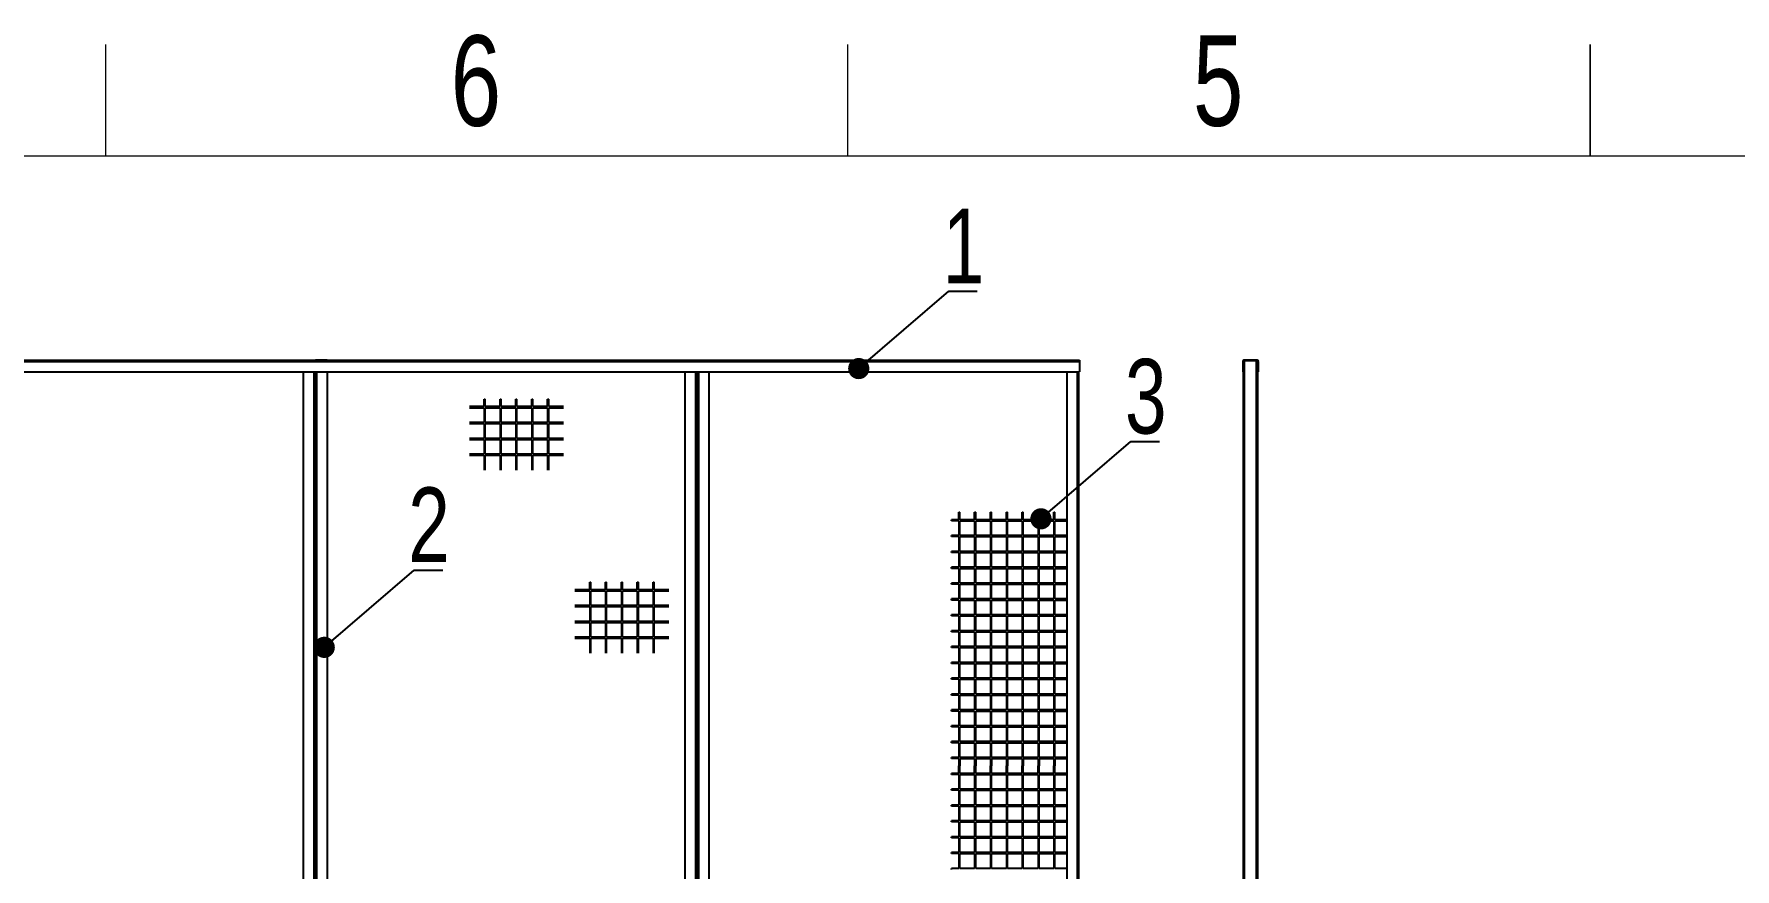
# Model space of a CAD drawing. Header units: millimetres. Extents: x -2042 to 12482, y -7966 to 2297.
# Drawn here: x 1551 to 5562, y 329 to 2297 of the extents above; entities that cross this region are included whole.
import ezdxf

# ---------------------------------------------------------------- set-up
doc = ezdxf.new("R2010")
doc.units = ezdxf.units.MM
doc.styles.add('SLDTEXTSTYLE0', font='TXT', dxfattribs={"width": 0.75})
doc.dimstyles.new('SLDDIMSTYLE0', dxfattribs={"dimscale": 50, "dimtxt": 2.116667, "dimasz": 1.5, "dimexe": 0, "dimexo": 0.0625, "dimgap": 0.529167, "dimtad": 1, "dimdec": 1, "dimrnd": 1e-09, "dimzin": 12, "dimdsep": 46, "dimtxsty": 'SLDTEXTSTYLE0', "dimcen": 0.09, "dimadec": 0, "dimazin": 3, "dimtfac": 1, "dimtdec": 1, "dimtofl": 0, "dimtmove": 0, "dimatfit": 3, "dimfxl": 1, "dimfrac": 2, "dimtolj": 1, "dimtzin": 12, "dimarcsym": 0})

msp = doc.modelspace()

# ---------------------------------------------------------------- linework, layer by layer
at = {"color": 7, "linetype": 'Continuous', "lineweight": 18}
for p, q in [((1720.48, 2010.29), (1720.48, 2272.76)), ((3470.26, 2010.29), (3470.26, 2272.76)), ((5220.04, 2272.76), (5220.04, 2010.29)), ((5220.04, 2010.29), (5220.04, 2272.76)), ((-1779.08, 2010.29), (12219.17, 2010.29))]:
    msp.add_line(p, q, dxfattribs=at)
at = {"linetype": 'Continuous'}
for p, q in [((-1266.26, 1525.43), (4016.13, 1525.43)), ((1314.23, 1528.42), (2186.73, 1528.42)), ((2186.73, 1528.02), (2186.73, 1528.42)), ((2186.73, 1528.42), (2211.64, 1528.42)), ((2211.64, 1528.42), (2214.23, 1528.42)), ((2211.64, 1528.02), (2211.64, 1528.42)), ((2214.23, 1528.42), (2215.04, 1528.42)), ((2217.63, 1528.42), (2215.04, 1528.42)), ((2242.54, 1528.42), (2217.63, 1528.42)), ((2217.63, 1528.42), (2217.63, 1528.02)), ((2242.54, 1528.42), (2242.54, 1528.02)), ((2242.54, 1528.42), (3086.73, 1528.42)), ((3086.73, 1528.02), (3086.73, 1528.42)), ((3086.73, 1528.42), (3111.64, 1528.42)), ((3111.64, 1528.42), (3114.23, 1528.42)), ((3111.64, 1528.02), (3111.64, 1528.42)), ((3114.23, 1528.42), (3986.73, 1528.42)), ((3986.73, 1528.02), (3986.73, 1528.42)), ((3986.73, 1528.42), (4011.64, 1528.42)), ((4011.64, 1528.42), (4014.23, 1528.42)), ((4011.64, 1528.02), (4011.64, 1528.42)), ((4014.23, 1528.42), (4016.13, 1528.42)), ((4016.13, 1528.42), (4016.13, 1525.43)), ((4016.13, 1525.43), (4016.13, 1500.51)), ((4400.98, 1525.43), (4400.98, 1500.51)), ((4402.48, 1528.02), (4402.48, 1528.42)), ((4402.48, 1528.42), (4403.97, 1528.42)), ((4402.48, 1525.43), (4402.48, 1500.51)), ((4434.87, 1528.42), (4403.97, 1528.42)), ((4434.87, 1526.92), (4403.97, 1526.92)), ((4405.47, -1820.42), (4405.47, 1526.92)), ((4433.37, -1820.42), (4433.37, 1526.92)), ((4434.87, 1528.42), (4436.36, 1528.42)), ((4436.36, 1528.02), (4436.36, 1528.42)), ((4436.36, 1500.51), (4436.36, 1525.43)), ((4437.86, 1500.51), (4437.86, 1525.43)), ((-1266.26, 1500.51), (4016.13, 1500.51)), ((2186.73, -1794.01), (2186.73, 1500.51)), ((2211.64, -1794.01), (2211.64, 1500.51)), ((2214.63, 1500.51), (2214.63, -1794.01)), ((2217.63, 1500.51), (2217.63, -1794.01)), ((2242.54, 1500.51), (2242.54, -1794.01)), ((3086.73, -1794.01), (3086.73, 1500.51)), ((3111.64, -1794.01), (3111.64, 1500.51)), ((3114.63, -1794.01), (3114.63, 1500.51)), ((3117.62, 1500.51), (3117.62, -1794.01)), ((3142.54, 1500.51), (3142.54, -1794.01)), ((3986.73, -1794.01), (3986.73, 1500.51)), ((4011.64, -1794.01), (4011.64, 1500.51)), ((4014.63, -1794.01), (4014.63, 1500.51)), ((4400.98, 1500.51), (4402.48, 1500.51)), ((4402.48, -1794.01), (4402.48, 1500.51)), ((4436.36, -1794.01), (4436.36, 1500.51)), ((4436.36, 1500.51), (4437.86, 1500.51)), ((2612.74, 1418.78), (2577.86, 1418.78)), ((2577.86, 1416.29), (2612.74, 1416.29)), ((2612.74, 1418.78), (2612.74, 1436.22)), ((2612.74, 1436.22), (2615.24, 1436.22)), ((2612.74, 1416.29), (2612.74, 1381.4)), ((2615.24, 1418.78), (2615.24, 1436.22)), ((2650.12, 1418.78), (2615.24, 1418.78)), ((2615.24, 1381.4), (2615.24, 1416.29)), ((2615.24, 1416.29), (2650.12, 1416.29)), ((2650.12, 1418.78), (2650.12, 1436.22)), ((2650.12, 1436.22), (2652.61, 1436.22)), ((2650.12, 1416.29), (2650.12, 1381.4)), ((2652.61, 1418.78), (2652.61, 1436.22)), ((2687.49, 1418.78), (2652.61, 1418.78)), ((2652.61, 1381.4), (2652.61, 1416.29)), ((2652.61, 1416.29), (2687.49, 1416.29)), ((2687.49, 1418.78), (2687.49, 1436.22)), ((2687.49, 1436.22), (2689.99, 1436.22)), ((2687.49, 1416.29), (2687.49, 1381.4)), ((2689.99, 1418.78), (2689.99, 1436.22)), ((2724.87, 1418.78), (2689.99, 1418.78)), ((2689.99, 1381.4), (2689.99, 1416.29)), ((2689.99, 1416.29), (2724.87, 1416.29)), ((2724.87, 1418.78), (2724.87, 1436.22)), ((2724.87, 1436.22), (2727.36, 1436.22)), ((2724.87, 1416.29), (2724.87, 1381.4)), ((2727.36, 1418.78), (2727.36, 1436.22)), ((2762.25, 1418.78), (2727.36, 1418.78)), ((2727.36, 1381.4), (2727.36, 1416.29)), ((2727.36, 1416.29), (2762.25, 1416.29)), ((2762.25, 1418.78), (2762.25, 1436.22)), ((2762.25, 1436.22), (2764.74, 1436.22)), ((2762.25, 1416.29), (2762.25, 1381.4)), ((2764.74, 1418.78), (2764.74, 1436.22)), ((2799.62, 1418.78), (2764.74, 1418.78)), ((2764.74, 1381.4), (2764.74, 1416.29)), ((2764.74, 1416.29), (2799.62, 1416.29)), ((2612.74, 1381.4), (2577.86, 1381.4)), ((2577.86, 1378.91), (2612.74, 1378.91)), ((2612.74, 1378.91), (2612.74, 1344.03)), ((2650.12, 1381.4), (2615.24, 1381.4)), ((2615.24, 1344.03), (2615.24, 1378.91)), ((2615.24, 1378.91), (2650.12, 1378.91)), ((2650.12, 1378.91), (2650.12, 1344.03)), ((2687.49, 1381.4), (2652.61, 1381.4)), ((2652.61, 1344.03), (2652.61, 1378.91)), ((2652.61, 1378.91), (2687.49, 1378.91)), ((2687.49, 1378.91), (2687.49, 1344.03)), ((2724.87, 1381.4), (2689.99, 1381.4)), ((2689.99, 1344.03), (2689.99, 1378.91)), ((2689.99, 1378.91), (2724.87, 1378.91)), ((2724.87, 1378.91), (2724.87, 1344.03)), ((2762.25, 1381.4), (2727.36, 1381.4)), ((2727.36, 1344.03), (2727.36, 1378.91)), ((2727.36, 1378.91), (2762.25, 1378.91)), ((2762.25, 1378.91), (2762.25, 1344.03)), ((2799.62, 1381.4), (2764.74, 1381.4)), ((2764.74, 1344.03), (2764.74, 1378.91)), ((2764.74, 1378.91), (2799.62, 1378.91)), ((2612.74, 1344.03), (2577.86, 1344.03)), ((2577.86, 1341.54), (2612.74, 1341.54)), ((2612.74, 1341.54), (2612.74, 1306.65)), ((2650.12, 1344.03), (2615.24, 1344.03)), ((2615.24, 1306.65), (2615.24, 1341.54)), ((2615.24, 1341.54), (2650.12, 1341.54)), ((2650.12, 1341.54), (2650.12, 1306.65)), ((2687.49, 1344.03), (2652.61, 1344.03)), ((2652.61, 1306.65), (2652.61, 1341.54)), ((2652.61, 1341.54), (2687.49, 1341.54)), ((2687.49, 1341.54), (2687.49, 1306.65)), ((2724.87, 1344.03), (2689.99, 1344.03)), ((2689.99, 1306.65), (2689.99, 1341.54)), ((2689.99, 1341.54), (2724.87, 1341.54)), ((2724.87, 1341.54), (2724.87, 1306.65)), ((2762.25, 1344.03), (2727.36, 1344.03)), ((2727.36, 1306.65), (2727.36, 1341.54)), ((2727.36, 1341.54), (2762.25, 1341.54)), ((2762.25, 1341.54), (2762.25, 1306.65)), ((2799.62, 1344.03), (2764.74, 1344.03)), ((2764.74, 1306.65), (2764.74, 1341.54)), ((2764.74, 1341.54), (2799.62, 1341.54)), ((2612.74, 1306.65), (2577.86, 1306.65)), ((2577.86, 1304.16), (2612.74, 1304.16)), ((2612.74, 1304.16), (2612.74, 1269.28)), ((2650.12, 1306.65), (2615.24, 1306.65)), ((2615.24, 1269.28), (2615.24, 1304.16)), ((2615.24, 1304.16), (2650.12, 1304.16)), ((2650.12, 1304.16), (2650.12, 1269.28)), ((2687.49, 1306.65), (2652.61, 1306.65)), ((2652.61, 1269.28), (2652.61, 1304.16)), ((2652.61, 1304.16), (2687.49, 1304.16)), ((2687.49, 1304.16), (2687.49, 1269.28)), ((2724.87, 1306.65), (2689.99, 1306.65)), ((2689.99, 1269.28), (2689.99, 1304.16)), ((2689.99, 1304.16), (2724.87, 1304.16)), ((2724.87, 1304.16), (2724.87, 1269.28)), ((2762.25, 1306.65), (2727.36, 1306.65)), ((2727.36, 1269.28), (2727.36, 1304.16)), ((2727.36, 1304.16), (2762.25, 1304.16)), ((2762.25, 1304.16), (2762.25, 1269.28)), ((2799.62, 1306.65), (2764.74, 1306.65)), ((2764.74, 1304.16), (2799.62, 1304.16)), ((2764.74, 1269.28), (2764.74, 1304.16)), ((3731.58, 1152.17), (3731.58, 1169.61)), ((3731.58, 1169.61), (3734.07, 1169.61)), ((3734.07, 1152.17), (3734.07, 1169.61)), ((3768.95, 1152.17), (3768.95, 1169.61)), ((3768.95, 1169.61), (3771.45, 1169.61)), ((3771.45, 1152.17), (3771.45, 1169.61)), ((3806.33, 1152.17), (3806.33, 1169.61)), ((3806.33, 1169.61), (3808.82, 1169.61)), ((3808.82, 1152.17), (3808.82, 1169.61)), ((3843.7, 1152.17), (3843.7, 1169.61)), ((3843.7, 1169.61), (3846.2, 1169.61)), ((3846.2, 1152.17), (3846.2, 1169.61)), ((3881.08, 1152.17), (3881.08, 1169.61)), ((3881.08, 1169.61), (3883.57, 1169.61)), ((3883.57, 1152.17), (3883.57, 1169.61)), ((3918.46, 1152.17), (3918.46, 1169.61)), ((3918.46, 1169.61), (3920.95, 1169.61)), ((3920.95, 1152.17), (3920.95, 1169.61)), ((3955.83, 1152.17), (3955.83, 1169.61)), ((3955.83, 1169.61), (3958.32, 1169.61)), ((3958.32, 1152.17), (3958.32, 1169.61)), ((3731.58, 1152.17), (3714.14, 1152.17)), ((3714.14, 1149.68), (3714.14, 1152.17)), ((3731.58, 1149.68), (3714.14, 1149.68)), ((3731.58, 1149.68), (3731.58, 1114.8)), ((3768.95, 1152.17), (3734.07, 1152.17)), ((3734.07, 1149.68), (3768.95, 1149.68)), ((3734.07, 1114.8), (3734.07, 1149.68)), ((3768.95, 1149.68), (3768.95, 1114.8)), ((3806.33, 1152.17), (3771.45, 1152.17)), ((3771.45, 1149.68), (3806.33, 1149.68)), ((3771.45, 1114.8), (3771.45, 1149.68)), ((3806.33, 1149.68), (3806.33, 1114.8)), ((3843.7, 1152.17), (3808.82, 1152.17)), ((3808.82, 1149.68), (3843.7, 1149.68)), ((3808.82, 1114.8), (3808.82, 1149.68)), ((3843.7, 1149.68), (3843.7, 1114.8)), ((3881.08, 1152.17), (3846.2, 1152.17)), ((3846.2, 1149.68), (3881.08, 1149.68)), ((3846.2, 1114.8), (3846.2, 1149.68)), ((3881.08, 1149.68), (3881.08, 1114.8)), ((3918.46, 1152.17), (3883.57, 1152.17)), ((3883.57, 1149.68), (3918.46, 1149.68)), ((3883.57, 1114.8), (3883.57, 1149.68)), ((3918.46, 1149.68), (3918.46, 1114.8)), ((3955.83, 1152.17), (3920.95, 1152.17)), ((3920.95, 1149.68), (3955.83, 1149.68)), ((3920.95, 1114.8), (3920.95, 1149.68)), ((3955.83, 1149.68), (3955.83, 1114.8)), ((3986.73, 1152.17), (3958.32, 1152.17)), ((3958.32, 1149.68), (3986.73, 1149.68)), ((3958.32, 1114.8), (3958.32, 1149.68)), ((3731.58, 1114.8), (3714.14, 1114.8)), ((3714.14, 1112.3), (3714.14, 1114.8)), ((3731.58, 1112.3), (3714.14, 1112.3)), ((3731.58, 1112.3), (3731.58, 1077.42)), ((3768.95, 1114.8), (3734.07, 1114.8)), ((3734.07, 1112.3), (3768.95, 1112.3)), ((3734.07, 1077.42), (3734.07, 1112.3)), ((3768.95, 1112.3), (3768.95, 1077.42)), ((3806.33, 1114.8), (3771.45, 1114.8)), ((3771.45, 1112.3), (3806.33, 1112.3)), ((3771.45, 1077.42), (3771.45, 1112.3)), ((3806.33, 1112.3), (3806.33, 1077.42)), ((3843.7, 1114.8), (3808.82, 1114.8)), ((3808.82, 1112.3), (3843.7, 1112.3)), ((3808.82, 1077.42), (3808.82, 1112.3)), ((3843.7, 1112.3), (3843.7, 1077.42)), ((3881.08, 1114.8), (3846.2, 1114.8)), ((3846.2, 1112.3), (3881.08, 1112.3)), ((3846.2, 1077.42), (3846.2, 1112.3)), ((3881.08, 1112.3), (3881.08, 1077.42)), ((3918.46, 1114.8), (3883.57, 1114.8)), ((3883.57, 1112.3), (3918.46, 1112.3)), ((3883.57, 1077.42), (3883.57, 1112.3)), ((3918.46, 1112.3), (3918.46, 1077.42)), ((3955.83, 1114.8), (3920.95, 1114.8)), ((3920.95, 1112.3), (3955.83, 1112.3)), ((3920.95, 1077.42), (3920.95, 1112.3)), ((3955.83, 1112.3), (3955.83, 1077.42)), ((3986.73, 1114.8), (3958.32, 1114.8)), ((3958.32, 1112.3), (3986.73, 1112.3)), ((3958.32, 1077.42), (3958.32, 1112.3)), ((3731.58, 1077.42), (3714.14, 1077.42)), ((3714.14, 1074.93), (3714.14, 1077.42)), ((3731.58, 1074.93), (3714.14, 1074.93)), ((3731.58, 1074.93), (3731.58, 1040.05)), ((3768.95, 1077.42), (3734.07, 1077.42)), ((3734.07, 1074.93), (3768.95, 1074.93)), ((3734.07, 1040.05), (3734.07, 1074.93)), ((3768.95, 1074.93), (3768.95, 1040.05)), ((3806.33, 1077.42), (3771.45, 1077.42)), ((3771.45, 1074.93), (3806.33, 1074.93)), ((3771.45, 1040.05), (3771.45, 1074.93)), ((3806.33, 1074.93), (3806.33, 1040.05)), ((3843.7, 1077.42), (3808.82, 1077.42)), ((3808.82, 1074.93), (3843.7, 1074.93)), ((3808.82, 1040.05), (3808.82, 1074.93)), ((3843.7, 1074.93), (3843.7, 1040.05)), ((3881.08, 1077.42), (3846.2, 1077.42)), ((3846.2, 1074.93), (3881.08, 1074.93)), ((3846.2, 1040.05), (3846.2, 1074.93)), ((3881.08, 1074.93), (3881.08, 1040.05)), ((3918.46, 1077.42), (3883.57, 1077.42)), ((3883.57, 1074.93), (3918.46, 1074.93)), ((3883.57, 1040.05), (3883.57, 1074.93)), ((3918.46, 1074.93), (3918.46, 1040.05)), ((3955.83, 1077.42), (3920.95, 1077.42)), ((3920.95, 1074.93), (3955.83, 1074.93)), ((3920.95, 1040.05), (3920.95, 1074.93)), ((3955.83, 1074.93), (3955.83, 1040.05)), ((3986.73, 1077.42), (3958.32, 1077.42)), ((3958.32, 1074.93), (3986.73, 1074.93)), ((3958.32, 1040.05), (3958.32, 1074.93)), ((2861.46, 987.15), (2861.46, 1004.59)), ((2861.46, 1004.59), (2863.95, 1004.59)), ((2863.95, 987.15), (2863.95, 1004.59)), ((2898.84, 987.15), (2898.84, 1004.59)), ((2898.84, 1004.59), (2901.33, 1004.59)), ((2901.33, 987.15), (2901.33, 1004.59)), ((2936.21, 987.15), (2936.21, 1004.59)), ((2936.21, 1004.59), (2938.7, 1004.59)), ((2938.7, 987.15), (2938.7, 1004.59)), ((2973.59, 987.15), (2973.59, 1004.59)), ((2973.59, 1004.59), (2976.08, 1004.59)), ((2976.08, 987.15), (2976.08, 1004.59)), ((3010.96, 987.15), (3010.96, 1004.59)), ((3010.96, 1004.59), (3013.45, 1004.59)), ((3013.45, 987.15), (3013.45, 1004.59)), ((3731.58, 1040.05), (3714.14, 1040.05)), ((3714.14, 1037.55), (3714.14, 1040.05)), ((3731.58, 1037.55), (3714.14, 1037.55)), ((3731.58, 1002.67), (3714.14, 1002.67)), ((3714.14, 1000.18), (3714.14, 1002.67)), ((3731.58, 1037.55), (3731.58, 1002.67)), ((3768.95, 1040.05), (3734.07, 1040.05)), ((3734.07, 1037.55), (3768.95, 1037.55)), ((3734.07, 1002.67), (3734.07, 1037.55)), ((3768.95, 1002.67), (3734.07, 1002.67)), ((3768.95, 1037.55), (3768.95, 1002.67)), ((3806.33, 1040.05), (3771.45, 1040.05)), ((3771.45, 1037.55), (3806.33, 1037.55)), ((3771.45, 1002.67), (3771.45, 1037.55)), ((3806.33, 1002.67), (3771.45, 1002.67)), ((3806.33, 1037.55), (3806.33, 1002.67)), ((3843.7, 1040.05), (3808.82, 1040.05)), ((3808.82, 1037.55), (3843.7, 1037.55)), ((3808.82, 1002.67), (3808.82, 1037.55)), ((3843.7, 1002.67), (3808.82, 1002.67)), ((3843.7, 1037.55), (3843.7, 1002.67)), ((3881.08, 1040.05), (3846.2, 1040.05)), ((3846.2, 1037.55), (3881.08, 1037.55)), ((3846.2, 1002.67), (3846.2, 1037.55)), ((3881.08, 1002.67), (3846.2, 1002.67)), ((3881.08, 1037.55), (3881.08, 1002.67)), ((3918.46, 1040.05), (3883.57, 1040.05)), ((3883.57, 1037.55), (3918.46, 1037.55)), ((3883.57, 1002.67), (3883.57, 1037.55)), ((3918.46, 1002.67), (3883.57, 1002.67)), ((3918.46, 1037.55), (3918.46, 1002.67)), ((3955.83, 1040.05), (3920.95, 1040.05)), ((3920.95, 1037.55), (3955.83, 1037.55)), ((3920.95, 1002.67), (3920.95, 1037.55)), ((3955.83, 1002.67), (3920.95, 1002.67)), ((3955.83, 1037.55), (3955.83, 1002.67)), ((3986.73, 1040.05), (3958.32, 1040.05)), ((3958.32, 1037.55), (3986.73, 1037.55)), ((3958.32, 1002.67), (3958.32, 1037.55)), ((3986.73, 1002.67), (3958.32, 1002.67)), ((2861.46, 987.15), (2826.58, 987.15)), ((2826.58, 984.66), (2861.46, 984.66)), ((2861.46, 984.66), (2861.46, 949.78)), ((2898.84, 987.15), (2863.95, 987.15)), ((2863.95, 949.78), (2863.95, 984.66)), ((2863.95, 984.66), (2898.84, 984.66)), ((2898.84, 984.66), (2898.84, 949.78)), ((2936.21, 987.15), (2901.33, 987.15)), ((2901.33, 949.78), (2901.33, 984.66)), ((2901.33, 984.66), (2936.21, 984.66)), ((2936.21, 984.66), (2936.21, 949.78)), ((2973.59, 987.15), (2938.7, 987.15)), ((2938.7, 949.78), (2938.7, 984.66)), ((2938.7, 984.66), (2973.59, 984.66)), ((2973.59, 984.66), (2973.59, 949.78)), ((3010.96, 987.15), (2976.08, 987.15)), ((2976.08, 949.78), (2976.08, 984.66)), ((2976.08, 984.66), (3010.96, 984.66)), ((3010.96, 984.66), (3010.96, 949.78)), ((3048.34, 987.15), (3013.45, 987.15)), ((3013.45, 949.78), (3013.45, 984.66)), ((3013.45, 984.66), (3048.34, 984.66)), ((3731.58, 1000.18), (3714.14, 1000.18)), ((3731.58, 965.29), (3714.14, 965.29)), ((3714.14, 962.8), (3714.14, 965.29)), ((3731.58, 962.8), (3714.14, 962.8)), ((3731.58, 1000.18), (3731.58, 965.29)), ((3731.58, 962.8), (3731.58, 927.92)), ((3734.07, 1000.18), (3768.95, 1000.18)), ((3734.07, 965.29), (3734.07, 1000.18)), ((3768.95, 965.29), (3734.07, 965.29)), ((3734.07, 962.8), (3768.95, 962.8)), ((3734.07, 927.92), (3734.07, 962.8)), ((3768.95, 1000.18), (3768.95, 965.29)), ((3768.95, 962.8), (3768.95, 927.92)), ((3771.45, 1000.18), (3806.33, 1000.18)), ((3771.45, 965.29), (3771.45, 1000.18)), ((3806.33, 965.29), (3771.45, 965.29)), ((3771.45, 962.8), (3806.33, 962.8)), ((3771.45, 927.92), (3771.45, 962.8)), ((3806.33, 1000.18), (3806.33, 965.29)), ((3806.33, 962.8), (3806.33, 927.92)), ((3808.82, 1000.18), (3843.7, 1000.18)), ((3808.82, 965.29), (3808.82, 1000.18)), ((3843.7, 965.29), (3808.82, 965.29)), ((3808.82, 962.8), (3843.7, 962.8)), ((3808.82, 927.92), (3808.82, 962.8)), ((3843.7, 1000.18), (3843.7, 965.29)), ((3843.7, 962.8), (3843.7, 927.92)), ((3846.2, 1000.18), (3881.08, 1000.18)), ((3846.2, 965.29), (3846.2, 1000.18)), ((3881.08, 965.29), (3846.2, 965.29)), ((3846.2, 962.8), (3881.08, 962.8)), ((3846.2, 927.92), (3846.2, 962.8)), ((3881.08, 1000.18), (3881.08, 965.29)), ((3881.08, 962.8), (3881.08, 927.92)), ((3883.57, 1000.18), (3918.46, 1000.18)), ((3883.57, 965.29), (3883.57, 1000.18)), ((3918.46, 965.29), (3883.57, 965.29)), ((3883.57, 962.8), (3918.46, 962.8)), ((3883.57, 927.92), (3883.57, 962.8)), ((3918.46, 1000.18), (3918.46, 965.29)), ((3918.46, 962.8), (3918.46, 927.92)), ((3920.95, 1000.18), (3955.83, 1000.18)), ((3920.95, 965.29), (3920.95, 1000.18)), ((3955.83, 965.29), (3920.95, 965.29)), ((3920.95, 962.8), (3955.83, 962.8)), ((3920.95, 927.92), (3920.95, 962.8)), ((3955.83, 1000.18), (3955.83, 965.29)), ((3955.83, 962.8), (3955.83, 927.92)), ((3958.32, 1000.18), (3986.73, 1000.18)), ((3958.32, 965.29), (3958.32, 1000.18)), ((3986.73, 965.29), (3958.32, 965.29)), ((3958.32, 962.8), (3986.73, 962.8)), ((3958.32, 927.92), (3958.32, 962.8)), ((2861.46, 949.78), (2826.58, 949.78)), ((2826.58, 947.29), (2861.46, 947.29)), ((2861.46, 947.29), (2861.46, 912.4)), ((2898.84, 949.78), (2863.95, 949.78)), ((2863.95, 912.4), (2863.95, 947.29)), ((2863.95, 947.29), (2898.84, 947.29)), ((2898.84, 947.29), (2898.84, 912.4)), ((2936.21, 949.78), (2901.33, 949.78)), ((2901.33, 912.4), (2901.33, 947.29)), ((2901.33, 947.29), (2936.21, 947.29)), ((2936.21, 947.29), (2936.21, 912.4)), ((2973.59, 949.78), (2938.7, 949.78)), ((2938.7, 912.4), (2938.7, 947.29)), ((2938.7, 947.29), (2973.59, 947.29)), ((2973.59, 947.29), (2973.59, 912.4)), ((3010.96, 949.78), (2976.08, 949.78)), ((2976.08, 912.4), (2976.08, 947.29)), ((2976.08, 947.29), (3010.96, 947.29)), ((3010.96, 947.29), (3010.96, 912.4)), ((3048.34, 949.78), (3013.45, 949.78)), ((3013.45, 912.4), (3013.45, 947.29)), ((3013.45, 947.29), (3048.34, 947.29)), ((3731.58, 927.92), (3714.14, 927.92)), ((3714.14, 925.43), (3714.14, 927.92)), ((3731.58, 925.43), (3714.14, 925.43)), ((3731.58, 925.43), (3731.58, 890.54)), ((3768.95, 927.92), (3734.07, 927.92)), ((3734.07, 925.43), (3768.95, 925.43)), ((3734.07, 890.54), (3734.07, 925.43)), ((3768.95, 925.43), (3768.95, 890.54)), ((3806.33, 927.92), (3771.45, 927.92)), ((3771.45, 925.43), (3806.33, 925.43)), ((3771.45, 890.54), (3771.45, 925.43)), ((3806.33, 925.43), (3806.33, 890.54)), ((3843.7, 927.92), (3808.82, 927.92)), ((3808.82, 925.43), (3843.7, 925.43)), ((3808.82, 890.54), (3808.82, 925.43)), ((3843.7, 925.43), (3843.7, 890.54)), ((3881.08, 927.92), (3846.2, 927.92)), ((3846.2, 925.43), (3881.08, 925.43)), ((3846.2, 890.54), (3846.2, 925.43)), ((3881.08, 925.43), (3881.08, 890.54)), ((3918.46, 927.92), (3883.57, 927.92)), ((3883.57, 925.43), (3918.46, 925.43)), ((3883.57, 890.54), (3883.57, 925.43)), ((3918.46, 925.43), (3918.46, 890.54)), ((3955.83, 927.92), (3920.95, 927.92)), ((3920.95, 925.43), (3955.83, 925.43)), ((3920.95, 890.54), (3920.95, 925.43)), ((3955.83, 925.43), (3955.83, 890.54)), ((3986.73, 927.92), (3958.32, 927.92)), ((3958.32, 925.43), (3986.73, 925.43)), ((3958.32, 890.54), (3958.32, 925.43)), ((2861.46, 912.4), (2826.58, 912.4)), ((2826.58, 909.91), (2861.46, 909.91)), ((2861.46, 909.91), (2861.46, 875.03)), ((2898.84, 912.4), (2863.95, 912.4)), ((2863.95, 875.03), (2863.95, 909.91)), ((2863.95, 909.91), (2898.84, 909.91)), ((2898.84, 909.91), (2898.84, 875.03)), ((2936.21, 912.4), (2901.33, 912.4)), ((2901.33, 875.03), (2901.33, 909.91)), ((2901.33, 909.91), (2936.21, 909.91)), ((2936.21, 909.91), (2936.21, 875.03)), ((2973.59, 912.4), (2938.7, 912.4)), ((2938.7, 875.03), (2938.7, 909.91)), ((2938.7, 909.91), (2973.59, 909.91)), ((2973.59, 909.91), (2973.59, 875.03)), ((3010.96, 912.4), (2976.08, 912.4)), ((2976.08, 875.03), (2976.08, 909.91)), ((2976.08, 909.91), (3010.96, 909.91)), ((3010.96, 909.91), (3010.96, 875.03)), ((3048.34, 912.4), (3013.45, 912.4)), ((3013.45, 875.03), (3013.45, 909.91)), ((3013.45, 909.91), (3048.34, 909.91)), ((3731.58, 890.54), (3714.14, 890.54)), ((3714.14, 888.05), (3714.14, 890.54)), ((3731.58, 888.05), (3714.14, 888.05)), ((3731.58, 888.05), (3731.58, 853.17)), ((3768.95, 890.54), (3734.07, 890.54)), ((3734.07, 888.05), (3768.95, 888.05)), ((3734.07, 853.17), (3734.07, 888.05)), ((3768.95, 888.05), (3768.95, 853.17)), ((3806.33, 890.54), (3771.45, 890.54)), ((3771.45, 888.05), (3806.33, 888.05)), ((3771.45, 853.17), (3771.45, 888.05)), ((3806.33, 888.05), (3806.33, 853.17)), ((3843.7, 890.54), (3808.82, 890.54)), ((3808.82, 888.05), (3843.7, 888.05)), ((3808.82, 853.17), (3808.82, 888.05)), ((3843.7, 888.05), (3843.7, 853.17)), ((3881.08, 890.54), (3846.2, 890.54)), ((3846.2, 888.05), (3881.08, 888.05)), ((3846.2, 853.17), (3846.2, 888.05)), ((3881.08, 888.05), (3881.08, 853.17)), ((3918.46, 890.54), (3883.57, 890.54)), ((3883.57, 888.05), (3918.46, 888.05)), ((3883.57, 853.17), (3883.57, 888.05)), ((3918.46, 888.05), (3918.46, 853.17)), ((3955.83, 890.54), (3920.95, 890.54)), ((3920.95, 888.05), (3955.83, 888.05)), ((3920.95, 853.17), (3920.95, 888.05)), ((3955.83, 888.05), (3955.83, 853.17)), ((3986.73, 890.54), (3958.32, 890.54)), ((3958.32, 888.05), (3986.73, 888.05)), ((3958.32, 853.17), (3958.32, 888.05)), ((2861.46, 875.03), (2826.58, 875.03)), ((2826.58, 872.53), (2861.46, 872.53)), ((2861.46, 872.53), (2861.46, 837.65)), ((2898.84, 875.03), (2863.95, 875.03)), ((2863.95, 837.65), (2863.95, 872.53)), ((2863.95, 872.53), (2898.84, 872.53)), ((2898.84, 872.53), (2898.84, 837.65)), ((2936.21, 875.03), (2901.33, 875.03)), ((2901.33, 837.65), (2901.33, 872.53)), ((2901.33, 872.53), (2936.21, 872.53)), ((2936.21, 872.53), (2936.21, 837.65)), ((2973.59, 875.03), (2938.7, 875.03)), ((2938.7, 837.65), (2938.7, 872.53)), ((2938.7, 872.53), (2973.59, 872.53)), ((2973.59, 872.53), (2973.59, 837.65)), ((3010.96, 875.03), (2976.08, 875.03)), ((2976.08, 837.65), (2976.08, 872.53)), ((2976.08, 872.53), (3010.96, 872.53)), ((3010.96, 872.53), (3010.96, 837.65)), ((3048.34, 875.03), (3013.45, 875.03)), ((3013.45, 872.53), (3048.34, 872.53)), ((3013.45, 837.65), (3013.45, 872.53)), ((3731.58, 853.17), (3714.14, 853.17)), ((3714.14, 850.68), (3714.14, 853.17)), ((3731.58, 850.68), (3714.14, 850.68)), ((3731.58, 850.68), (3731.58, 815.79)), ((3768.95, 853.17), (3734.07, 853.17)), ((3734.07, 850.68), (3768.95, 850.68)), ((3734.07, 815.79), (3734.07, 850.68)), ((3768.95, 850.68), (3768.95, 815.79)), ((3806.33, 853.17), (3771.45, 853.17)), ((3771.45, 850.68), (3806.33, 850.68)), ((3771.45, 815.79), (3771.45, 850.68)), ((3806.33, 850.68), (3806.33, 815.79)), ((3843.7, 853.17), (3808.82, 853.17)), ((3808.82, 850.68), (3843.7, 850.68)), ((3808.82, 815.79), (3808.82, 850.68)), ((3843.7, 850.68), (3843.7, 815.79)), ((3881.08, 853.17), (3846.2, 853.17)), ((3846.2, 850.68), (3881.08, 850.68)), ((3846.2, 815.79), (3846.2, 850.68)), ((3881.08, 850.68), (3881.08, 815.79)), ((3918.46, 853.17), (3883.57, 853.17)), ((3883.57, 850.68), (3918.46, 850.68)), ((3883.57, 815.79), (3883.57, 850.68)), ((3918.46, 850.68), (3918.46, 815.79)), ((3955.83, 853.17), (3920.95, 853.17)), ((3920.95, 850.68), (3955.83, 850.68)), ((3920.95, 815.79), (3920.95, 850.68)), ((3955.83, 850.68), (3955.83, 815.79)), ((3986.73, 853.17), (3958.32, 853.17)), ((3958.32, 850.68), (3986.73, 850.68)), ((3958.32, 815.79), (3958.32, 850.68)), ((3731.58, 815.79), (3714.14, 815.79)), ((3714.14, 813.3), (3714.14, 815.79)), ((3731.58, 813.3), (3714.14, 813.3)), ((3731.58, 813.3), (3731.58, 778.42)), ((3768.95, 815.79), (3734.07, 815.79)), ((3734.07, 813.3), (3768.95, 813.3)), ((3734.07, 778.42), (3734.07, 813.3)), ((3768.95, 813.3), (3768.95, 778.42)), ((3806.33, 815.79), (3771.45, 815.79)), ((3771.45, 813.3), (3806.33, 813.3)), ((3771.45, 778.42), (3771.45, 813.3)), ((3806.33, 813.3), (3806.33, 778.42)), ((3843.7, 815.79), (3808.82, 815.79)), ((3808.82, 813.3), (3843.7, 813.3)), ((3808.82, 778.42), (3808.82, 813.3)), ((3843.7, 813.3), (3843.7, 778.42)), ((3881.08, 815.79), (3846.2, 815.79)), ((3846.2, 813.3), (3881.08, 813.3)), ((3846.2, 778.42), (3846.2, 813.3)), ((3881.08, 813.3), (3881.08, 778.42)), ((3918.46, 815.79), (3883.57, 815.79)), ((3883.57, 813.3), (3918.46, 813.3)), ((3883.57, 778.42), (3883.57, 813.3)), ((3918.46, 813.3), (3918.46, 778.42)), ((3955.83, 815.79), (3920.95, 815.79)), ((3920.95, 813.3), (3955.83, 813.3)), ((3920.95, 778.42), (3920.95, 813.3)), ((3955.83, 813.3), (3955.83, 778.42)), ((3986.73, 815.79), (3958.32, 815.79)), ((3958.32, 813.3), (3986.73, 813.3)), ((3958.32, 778.42), (3958.32, 813.3)), ((3731.58, 778.42), (3714.14, 778.42)), ((3714.14, 775.93), (3714.14, 778.42)), ((3731.58, 775.93), (3714.14, 775.93)), ((3731.58, 775.93), (3731.58, 741.04)), ((3768.95, 778.42), (3734.07, 778.42)), ((3734.07, 775.93), (3768.95, 775.93)), ((3734.07, 741.04), (3734.07, 775.93)), ((3768.95, 775.93), (3768.95, 741.04)), ((3806.33, 778.42), (3771.45, 778.42)), ((3771.45, 775.93), (3806.33, 775.93)), ((3771.45, 741.04), (3771.45, 775.93)), ((3806.33, 775.93), (3806.33, 741.04)), ((3843.7, 778.42), (3808.82, 778.42)), ((3808.82, 775.93), (3843.7, 775.93)), ((3808.82, 741.04), (3808.82, 775.93)), ((3843.7, 775.93), (3843.7, 741.04)), ((3881.08, 778.42), (3846.2, 778.42)), ((3846.2, 775.93), (3881.08, 775.93)), ((3846.2, 741.04), (3846.2, 775.93)), ((3881.08, 775.93), (3881.08, 741.04)), ((3918.46, 778.42), (3883.57, 778.42)), ((3883.57, 775.93), (3918.46, 775.93)), ((3883.57, 741.04), (3883.57, 775.93)), ((3918.46, 775.93), (3918.46, 741.04)), ((3955.83, 778.42), (3920.95, 778.42)), ((3920.95, 775.93), (3955.83, 775.93)), ((3920.95, 741.04), (3920.95, 775.93)), ((3955.83, 775.93), (3955.83, 741.04)), ((3986.73, 778.42), (3958.32, 778.42)), ((3958.32, 775.93), (3986.73, 775.93)), ((3958.32, 741.04), (3958.32, 775.93)), ((3731.58, 741.04), (3714.14, 741.04)), ((3714.14, 738.55), (3714.14, 741.04)), ((3731.58, 738.55), (3714.14, 738.55)), ((3731.58, 738.55), (3731.58, 703.67)), ((3768.95, 741.04), (3734.07, 741.04)), ((3734.07, 738.55), (3768.95, 738.55)), ((3734.07, 703.67), (3734.07, 738.55)), ((3768.95, 738.55), (3768.95, 703.67)), ((3806.33, 741.04), (3771.45, 741.04)), ((3771.45, 738.55), (3806.33, 738.55)), ((3771.45, 703.67), (3771.45, 738.55)), ((3806.33, 738.55), (3806.33, 703.67)), ((3843.7, 741.04), (3808.82, 741.04)), ((3808.82, 738.55), (3843.7, 738.55)), ((3808.82, 703.67), (3808.82, 738.55)), ((3843.7, 738.55), (3843.7, 703.67)), ((3881.08, 741.04), (3846.2, 741.04)), ((3846.2, 738.55), (3881.08, 738.55)), ((3846.2, 703.67), (3846.2, 738.55)), ((3881.08, 738.55), (3881.08, 703.67)), ((3918.46, 741.04), (3883.57, 741.04)), ((3883.57, 738.55), (3918.46, 738.55)), ((3883.57, 703.67), (3883.57, 738.55)), ((3918.46, 738.55), (3918.46, 703.67)), ((3955.83, 741.04), (3920.95, 741.04)), ((3920.95, 738.55), (3955.83, 738.55)), ((3920.95, 703.67), (3920.95, 738.55)), ((3955.83, 738.55), (3955.83, 703.67)), ((3986.73, 741.04), (3958.32, 741.04)), ((3958.32, 738.55), (3986.73, 738.55)), ((3958.32, 703.67), (3958.32, 738.55)), ((3731.58, 703.67), (3714.14, 703.67)), ((3714.14, 701.17), (3714.14, 703.67)), ((3731.58, 701.17), (3714.14, 701.17)), ((3731.58, 701.17), (3731.58, 666.29)), ((3768.95, 703.67), (3734.07, 703.67)), ((3734.07, 701.17), (3768.95, 701.17)), ((3734.07, 666.29), (3734.07, 701.17)), ((3768.95, 701.17), (3768.95, 666.29)), ((3806.33, 703.67), (3771.45, 703.67)), ((3771.45, 701.17), (3806.33, 701.17)), ((3771.45, 666.29), (3771.45, 701.17)), ((3806.33, 701.17), (3806.33, 666.29)), ((3843.7, 703.67), (3808.82, 703.67)), ((3808.82, 701.17), (3843.7, 701.17)), ((3808.82, 666.29), (3808.82, 701.17)), ((3843.7, 701.17), (3843.7, 666.29)), ((3881.08, 703.67), (3846.2, 703.67)), ((3846.2, 701.17), (3881.08, 701.17)), ((3846.2, 666.29), (3846.2, 701.17)), ((3881.08, 701.17), (3881.08, 666.29)), ((3918.46, 703.67), (3883.57, 703.67)), ((3883.57, 701.17), (3918.46, 701.17)), ((3883.57, 666.29), (3883.57, 701.17)), ((3918.46, 701.17), (3918.46, 666.29)), ((3955.83, 703.67), (3920.95, 703.67)), ((3920.95, 701.17), (3955.83, 701.17)), ((3920.95, 666.29), (3920.95, 701.17)), ((3955.83, 701.17), (3955.83, 666.29)), ((3986.73, 703.67), (3958.32, 703.67)), ((3958.32, 701.17), (3986.73, 701.17)), ((3958.32, 666.29), (3958.32, 701.17)), ((3731.58, 666.29), (3714.14, 666.29)), ((3714.14, 663.8), (3714.14, 666.29)), ((3731.58, 663.8), (3714.14, 663.8)), ((3731.58, 663.8), (3731.58, 628.92)), ((3768.95, 666.29), (3734.07, 666.29)), ((3734.07, 663.8), (3768.95, 663.8)), ((3734.07, 628.92), (3734.07, 663.8)), ((3768.95, 663.8), (3768.95, 628.92)), ((3806.33, 666.29), (3771.45, 666.29)), ((3771.45, 663.8), (3806.33, 663.8)), ((3771.45, 628.92), (3771.45, 663.8)), ((3806.33, 663.8), (3806.33, 628.92)), ((3843.7, 666.29), (3808.82, 666.29)), ((3808.82, 663.8), (3843.7, 663.8)), ((3808.82, 628.92), (3808.82, 663.8)), ((3843.7, 663.8), (3843.7, 628.92)), ((3881.08, 666.29), (3846.2, 666.29)), ((3846.2, 663.8), (3881.08, 663.8)), ((3846.2, 628.92), (3846.2, 663.8)), ((3881.08, 663.8), (3881.08, 628.92)), ((3918.46, 666.29), (3883.57, 666.29)), ((3883.57, 663.8), (3918.46, 663.8)), ((3883.57, 628.92), (3883.57, 663.8)), ((3918.46, 663.8), (3918.46, 628.92)), ((3955.83, 666.29), (3920.95, 666.29)), ((3920.95, 663.8), (3955.83, 663.8)), ((3920.95, 628.92), (3920.95, 663.8)), ((3955.83, 663.8), (3955.83, 628.92)), ((3986.73, 666.29), (3958.32, 666.29)), ((3958.32, 663.8), (3986.73, 663.8)), ((3958.32, 628.92), (3958.32, 663.8)), ((3731.58, 628.92), (3714.14, 628.92)), ((3714.14, 626.42), (3714.14, 628.92)), ((3731.58, 626.42), (3714.14, 626.42)), ((3731.58, 626.42), (3731.58, 591.54)), ((3768.95, 628.92), (3734.07, 628.92)), ((3734.07, 626.42), (3768.95, 626.42)), ((3734.07, 591.54), (3734.07, 626.42)), ((3768.95, 626.42), (3768.95, 591.54)), ((3806.33, 628.92), (3771.45, 628.92)), ((3771.45, 626.42), (3806.33, 626.42)), ((3771.45, 591.54), (3771.45, 626.42)), ((3806.33, 626.42), (3806.33, 591.54)), ((3843.7, 628.92), (3808.82, 628.92)), ((3808.82, 626.42), (3843.7, 626.42)), ((3808.82, 591.54), (3808.82, 626.42)), ((3843.7, 626.42), (3843.7, 591.54)), ((3881.08, 628.92), (3846.2, 628.92)), ((3846.2, 626.42), (3881.08, 626.42)), ((3846.2, 591.54), (3846.2, 626.42)), ((3881.08, 626.42), (3881.08, 591.54)), ((3918.46, 628.92), (3883.57, 628.92)), ((3883.57, 626.42), (3918.46, 626.42)), ((3883.57, 591.54), (3883.57, 626.42)), ((3918.46, 626.42), (3918.46, 591.54)), ((3955.83, 628.92), (3920.95, 628.92)), ((3920.95, 626.42), (3955.83, 626.42)), ((3920.95, 591.54), (3920.95, 626.42)), ((3955.83, 626.42), (3955.83, 591.54)), ((3986.73, 628.92), (3958.32, 628.92)), ((3958.32, 626.42), (3986.73, 626.42)), ((3958.32, 591.54), (3958.32, 626.42)), ((3731.58, 591.54), (3714.14, 591.54)), ((3714.14, 589.05), (3714.14, 591.54)), ((3731.58, 589.05), (3714.14, 589.05)), ((3731.58, 589.05), (3731.58, 571.61)), ((3734.07, 571.61), (3731.58, 571.61)), ((3731.58, 554.17), (3731.58, 571.61)), ((3768.95, 591.54), (3734.07, 591.54)), ((3734.07, 589.05), (3768.95, 589.05)), ((3734.07, 589.05), (3734.07, 571.61)), ((3734.07, 554.17), (3734.07, 571.61)), ((3768.95, 589.05), (3768.95, 571.61)), ((3771.45, 571.61), (3768.95, 571.61)), ((3768.95, 554.17), (3768.95, 571.61)), ((3806.33, 591.54), (3771.45, 591.54)), ((3771.45, 589.05), (3806.33, 589.05)), ((3771.45, 589.05), (3771.45, 571.61)), ((3771.45, 554.17), (3771.45, 571.61)), ((3806.33, 589.05), (3806.33, 571.61)), ((3808.82, 571.61), (3806.33, 571.61)), ((3806.33, 554.17), (3806.33, 571.61)), ((3843.7, 591.54), (3808.82, 591.54)), ((3808.82, 589.05), (3843.7, 589.05)), ((3808.82, 589.05), (3808.82, 571.61)), ((3808.82, 554.17), (3808.82, 571.61)), ((3843.7, 589.05), (3843.7, 571.61)), ((3846.2, 571.61), (3843.7, 571.61)), ((3843.7, 554.17), (3843.7, 571.61)), ((3881.08, 591.54), (3846.2, 591.54)), ((3846.2, 589.05), (3881.08, 589.05)), ((3846.2, 589.05), (3846.2, 571.61)), ((3846.2, 554.17), (3846.2, 571.61)), ((3881.08, 589.05), (3881.08, 571.61)), ((3883.57, 571.61), (3881.08, 571.61)), ((3881.08, 554.17), (3881.08, 571.61)), ((3918.46, 591.54), (3883.57, 591.54)), ((3883.57, 589.05), (3918.46, 589.05)), ((3883.57, 589.05), (3883.57, 571.61)), ((3883.57, 554.17), (3883.57, 571.61)), ((3918.46, 589.05), (3918.46, 571.61)), ((3920.95, 571.61), (3918.46, 571.61)), ((3918.46, 554.17), (3918.46, 571.61)), ((3955.83, 591.54), (3920.95, 591.54)), ((3920.95, 589.05), (3955.83, 589.05)), ((3920.95, 589.05), (3920.95, 571.61)), ((3920.95, 554.17), (3920.95, 571.61)), ((3955.83, 589.05), (3955.83, 571.61)), ((3958.32, 571.61), (3955.83, 571.61)), ((3955.83, 554.17), (3955.83, 571.61)), ((3986.73, 591.54), (3958.32, 591.54)), ((3958.32, 589.05), (3986.73, 589.05)), ((3958.32, 589.05), (3958.32, 571.61)), ((3958.32, 554.17), (3958.32, 571.61)), ((3731.58, 554.17), (3714.14, 554.17)), ((3714.14, 551.67), (3714.14, 554.17)), ((3731.58, 551.67), (3714.14, 551.67)), ((3731.58, 551.67), (3731.58, 516.79)), ((3768.95, 554.17), (3734.07, 554.17)), ((3734.07, 551.67), (3768.95, 551.67)), ((3734.07, 516.79), (3734.07, 551.67)), ((3768.95, 551.67), (3768.95, 516.79)), ((3806.33, 554.17), (3771.45, 554.17)), ((3771.45, 551.67), (3806.33, 551.67)), ((3771.45, 516.79), (3771.45, 551.67)), ((3806.33, 551.67), (3806.33, 516.79)), ((3843.7, 554.17), (3808.82, 554.17)), ((3808.82, 551.67), (3843.7, 551.67)), ((3808.82, 516.79), (3808.82, 551.67)), ((3843.7, 551.67), (3843.7, 516.79)), ((3881.08, 554.17), (3846.2, 554.17)), ((3846.2, 551.67), (3881.08, 551.67)), ((3846.2, 516.79), (3846.2, 551.67)), ((3881.08, 551.67), (3881.08, 516.79)), ((3918.46, 554.17), (3883.57, 554.17)), ((3883.57, 551.67), (3918.46, 551.67)), ((3883.57, 516.79), (3883.57, 551.67)), ((3918.46, 551.67), (3918.46, 516.79)), ((3955.83, 554.17), (3920.95, 554.17)), ((3920.95, 551.67), (3955.83, 551.67)), ((3920.95, 516.79), (3920.95, 551.67)), ((3955.83, 551.67), (3955.83, 516.79)), ((3986.73, 554.17), (3958.32, 554.17)), ((3958.32, 551.67), (3986.73, 551.67)), ((3958.32, 516.79), (3958.32, 551.67)), ((3731.58, 516.79), (3714.14, 516.79)), ((3714.14, 514.3), (3714.14, 516.79)), ((3731.58, 514.3), (3714.14, 514.3)), ((3731.58, 514.3), (3731.58, 479.41)), ((3768.95, 516.79), (3734.07, 516.79)), ((3734.07, 514.3), (3768.95, 514.3)), ((3734.07, 479.41), (3734.07, 514.3)), ((3768.95, 514.3), (3768.95, 479.41)), ((3806.33, 516.79), (3771.45, 516.79)), ((3771.45, 514.3), (3806.33, 514.3)), ((3771.45, 479.41), (3771.45, 514.3)), ((3806.33, 514.3), (3806.33, 479.41)), ((3843.7, 516.79), (3808.82, 516.79)), ((3808.82, 514.3), (3843.7, 514.3)), ((3808.82, 479.41), (3808.82, 514.3)), ((3843.7, 514.3), (3843.7, 479.41)), ((3881.08, 516.79), (3846.2, 516.79)), ((3846.2, 514.3), (3881.08, 514.3)), ((3846.2, 479.41), (3846.2, 514.3)), ((3881.08, 514.3), (3881.08, 479.41)), ((3918.46, 516.79), (3883.57, 516.79)), ((3883.57, 514.3), (3918.46, 514.3)), ((3883.57, 479.41), (3883.57, 514.3)), ((3918.46, 514.3), (3918.46, 479.41)), ((3955.83, 516.79), (3920.95, 516.79)), ((3920.95, 514.3), (3955.83, 514.3)), ((3920.95, 479.41), (3920.95, 514.3)), ((3955.83, 514.3), (3955.83, 479.41)), ((3986.73, 516.79), (3958.32, 516.79)), ((3958.32, 514.3), (3986.73, 514.3)), ((3958.32, 479.41), (3958.32, 514.3)), ((3731.58, 479.41), (3714.14, 479.41)), ((3714.14, 476.92), (3714.14, 479.41)), ((3731.58, 476.92), (3714.14, 476.92)), ((3731.58, 442.04), (3714.14, 442.04)), ((3714.14, 439.55), (3714.14, 442.04)), ((3731.58, 476.92), (3731.58, 442.04)), ((3768.95, 479.41), (3734.07, 479.41)), ((3734.07, 476.92), (3768.95, 476.92)), ((3734.07, 442.04), (3734.07, 476.92)), ((3768.95, 442.04), (3734.07, 442.04)), ((3768.95, 476.92), (3768.95, 442.04)), ((3806.33, 479.41), (3771.45, 479.41)), ((3771.45, 476.92), (3806.33, 476.92)), ((3771.45, 442.04), (3771.45, 476.92)), ((3806.33, 442.04), (3771.45, 442.04)), ((3806.33, 476.92), (3806.33, 442.04)), ((3843.7, 479.41), (3808.82, 479.41)), ((3808.82, 476.92), (3843.7, 476.92)), ((3808.82, 442.04), (3808.82, 476.92)), ((3843.7, 442.04), (3808.82, 442.04)), ((3843.7, 476.92), (3843.7, 442.04)), ((3881.08, 479.41), (3846.2, 479.41)), ((3846.2, 476.92), (3881.08, 476.92)), ((3846.2, 442.04), (3846.2, 476.92)), ((3881.08, 442.04), (3846.2, 442.04)), ((3881.08, 476.92), (3881.08, 442.04)), ((3918.46, 479.41), (3883.57, 479.41)), ((3883.57, 476.92), (3918.46, 476.92)), ((3883.57, 442.04), (3883.57, 476.92)), ((3918.46, 442.04), (3883.57, 442.04)), ((3918.46, 476.92), (3918.46, 442.04)), ((3955.83, 479.41), (3920.95, 479.41)), ((3920.95, 476.92), (3955.83, 476.92)), ((3920.95, 442.04), (3920.95, 476.92)), ((3955.83, 442.04), (3920.95, 442.04)), ((3955.83, 476.92), (3955.83, 442.04)), ((3986.73, 479.41), (3958.32, 479.41)), ((3958.32, 476.92), (3986.73, 476.92)), ((3958.32, 442.04), (3958.32, 476.92)), ((3986.73, 442.04), (3958.32, 442.04)), ((3731.58, 439.55), (3714.14, 439.55)), ((3731.58, 404.66), (3714.14, 404.66)), ((3714.14, 402.17), (3714.14, 404.66)), ((3731.58, 402.17), (3714.14, 402.17)), ((3731.58, 439.55), (3731.58, 404.66)), ((3731.58, 402.17), (3731.58, 367.29)), ((3734.07, 439.55), (3768.95, 439.55)), ((3734.07, 404.66), (3734.07, 439.55)), ((3768.95, 404.66), (3734.07, 404.66)), ((3734.07, 402.17), (3768.95, 402.17)), ((3734.07, 367.29), (3734.07, 402.17)), ((3768.95, 439.55), (3768.95, 404.66)), ((3768.95, 402.17), (3768.95, 367.29)), ((3771.45, 439.55), (3806.33, 439.55)), ((3771.45, 404.66), (3771.45, 439.55)), ((3806.33, 404.66), (3771.45, 404.66)), ((3771.45, 402.17), (3806.33, 402.17)), ((3771.45, 367.29), (3771.45, 402.17)), ((3806.33, 439.55), (3806.33, 404.66)), ((3806.33, 402.17), (3806.33, 367.29)), ((3808.82, 439.55), (3843.7, 439.55)), ((3808.82, 404.66), (3808.82, 439.55)), ((3843.7, 404.66), (3808.82, 404.66)), ((3808.82, 402.17), (3843.7, 402.17)), ((3808.82, 367.29), (3808.82, 402.17)), ((3843.7, 439.55), (3843.7, 404.66)), ((3843.7, 402.17), (3843.7, 367.29)), ((3846.2, 439.55), (3881.08, 439.55)), ((3846.2, 404.66), (3846.2, 439.55)), ((3881.08, 404.66), (3846.2, 404.66)), ((3846.2, 402.17), (3881.08, 402.17)), ((3846.2, 367.29), (3846.2, 402.17)), ((3881.08, 439.55), (3881.08, 404.66)), ((3881.08, 402.17), (3881.08, 367.29)), ((3883.57, 439.55), (3918.46, 439.55)), ((3883.57, 404.66), (3883.57, 439.55)), ((3918.46, 404.66), (3883.57, 404.66)), ((3883.57, 402.17), (3918.46, 402.17)), ((3883.57, 367.29), (3883.57, 402.17)), ((3918.46, 439.55), (3918.46, 404.66)), ((3918.46, 402.17), (3918.46, 367.29)), ((3920.95, 439.55), (3955.83, 439.55)), ((3920.95, 404.66), (3920.95, 439.55)), ((3955.83, 404.66), (3920.95, 404.66)), ((3920.95, 402.17), (3955.83, 402.17)), ((3920.95, 367.29), (3920.95, 402.17)), ((3955.83, 439.55), (3955.83, 404.66)), ((3955.83, 402.17), (3955.83, 367.29)), ((3958.32, 404.66), (3958.32, 439.55)), ((3958.32, 439.55), (3986.73, 439.55)), ((3986.73, 404.66), (3958.32, 404.66)), ((3958.32, 402.17), (3986.73, 402.17)), ((3958.32, 367.29), (3958.32, 402.17)), ((3731.58, 367.29), (3714.14, 367.29)), ((3714.14, 364.8), (3714.14, 367.29)), ((3731.58, 364.8), (3714.14, 364.8)), ((3731.58, 364.8), (3731.58, 329.91)), ((3768.95, 367.29), (3734.07, 367.29)), ((3734.07, 364.8), (3768.95, 364.8)), ((3734.07, 329.91), (3734.07, 364.8)), ((3768.95, 364.8), (3768.95, 329.91)), ((3806.33, 367.29), (3771.45, 367.29)), ((3771.45, 364.8), (3806.33, 364.8)), ((3771.45, 329.91), (3771.45, 364.8)), ((3806.33, 364.8), (3806.33, 329.91)), ((3843.7, 367.29), (3808.82, 367.29)), ((3808.82, 364.8), (3843.7, 364.8)), ((3808.82, 329.91), (3808.82, 364.8)), ((3843.7, 364.8), (3843.7, 329.91)), ((3881.08, 367.29), (3846.2, 367.29)), ((3846.2, 364.8), (3881.08, 364.8)), ((3846.2, 329.91), (3846.2, 364.8)), ((3881.08, 364.8), (3881.08, 329.91)), ((3918.46, 367.29), (3883.57, 367.29)), ((3883.57, 364.8), (3918.46, 364.8)), ((3883.57, 329.91), (3883.57, 364.8)), ((3918.46, 364.8), (3918.46, 329.91)), ((3955.83, 367.29), (3920.95, 367.29)), ((3920.95, 364.8), (3955.83, 364.8)), ((3920.95, 329.91), (3920.95, 364.8)), ((3955.83, 364.8), (3955.83, 329.91)), ((3986.73, 367.29), (3958.32, 367.29)), ((3958.32, 329.91), (3958.32, 364.8)), ((3958.32, 364.8), (3986.73, 364.8)), ((3731.58, 329.91), (3714.14, 329.91)), ((3714.14, 327.42), (3714.14, 329.91)), ((3768.95, 329.91), (3734.07, 329.91)), ((3806.33, 329.91), (3771.45, 329.91)), ((3843.7, 329.91), (3808.82, 329.91)), ((3881.08, 329.91), (3846.2, 329.91)), ((3918.46, 329.91), (3883.57, 329.91)), ((3955.83, 329.91), (3920.95, 329.91)), ((3986.73, 329.91), (3958.32, 329.91))]:
    msp.add_line(p, q, dxfattribs=at)
for centre, radius, start, end in [((4403.97, 1525.43), 2.99, 90, 180), ((4403.97, 1525.43), 1.5, 90, 180), ((4434.87, 1525.43), 2.99, 0, 90), ((4434.87, 1525.43), 1.5, 0, 90)]:
    msp.add_arc(centre, radius, start, end, dxfattribs=at)

# ---------------------------------------------------------------- texts
at = {"style": 'SLDTEXTSTYLE0', "width": 0.75}
for s, p in [('1', (3693.74, 1709.59)), ('3', (4123.32, 1355.35)), ('2', (2433.59, 1052.29))]:
    msp.add_text(s, height=175.91, dxfattribs=at).set_placement(p)
at = {"color": 7, "linetype": 'Continuous', "lineweight": 18, "char_height": 213.33, "attachment_point": 2, "style": 'SLDTEXTSTYLE0'}
for s, insert in [('6', (2593.22, 2294.24)), ('5', (4343.01, 2294.24))]:
    msp.add_mtext(s, dxfattribs=dict(at, insert=insert))

# ---------------------------------------------------------------- leaders
for points in [[(3495.7, 1508.57), (3707.77, 1690.72), (3774.9, 1690.72)], [(3925.29, 1154.34), (4137.35, 1336.48), (4204.49, 1336.48)], [(2235.56, 851.28), (2447.63, 1033.42), (2514.76, 1033.42)]]:
    msp.add_leader(points, dimstyle='SLDDIMSTYLE0', override={"dimasz": 1, "dimldrblk": 'DOT'})

doc.saveas('drawing.dxf')
